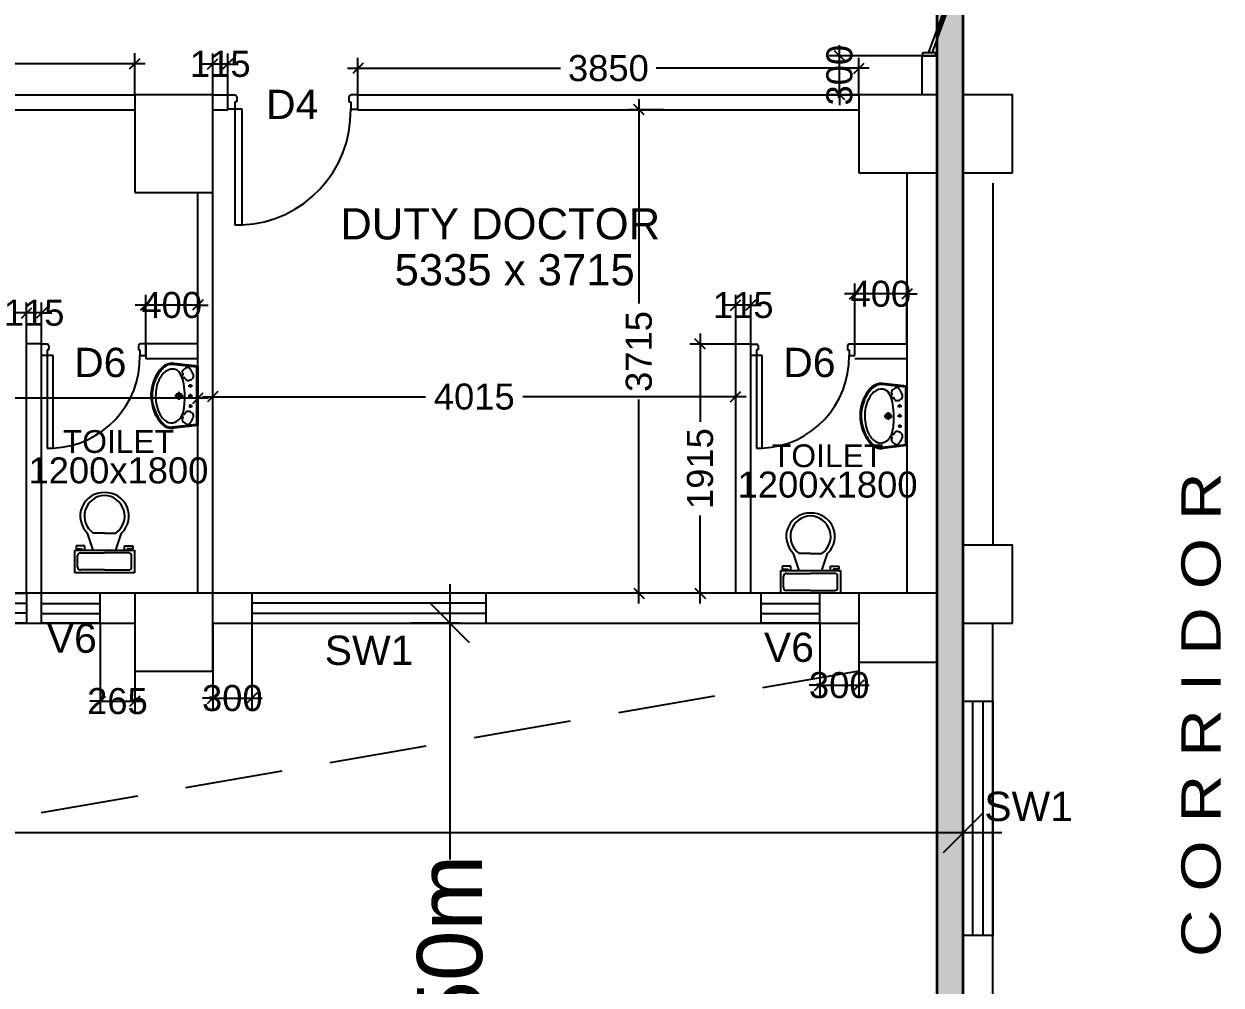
# Model space of a CAD drawing. Extents: x 7620542 to 7843793, y -6476226 to -6093835.
# Drawn here: x 7709334 to 7718533, y -6354321 to -6346936 of the extents above; entities that cross this region are included whole.
import ezdxf
from ezdxf.enums import TextEntityAlignment as Align

# ---------------------------------------------------------------- set-up
doc = ezdxf.new("R2010")
doc.units = 0
doc.header["$LTSCALE"] = 600
doc.header["$MEASUREMENT"] = 0
doc.header["$PDMODE"] = 35
doc.linetypes.add('HIDDEN', pattern=[0.375, 0.25, -0.125])
doc.linetypes.add('HIDDEN2', pattern=[0.1875, 0.125, -0.0625])
doc.layers.get('0').update_dxf_attribs({"linetype": 'CONTINUOUS'})
doc.layers.get('Defpoints').update_dxf_attribs({"linetype": 'CONTINUOUS'})
for name, color, linetype in [('DIMEN', 5, 'CONTINUOUS'), ('DOOR', 32, 'CONTINUOUS'), ('Duct', 8, 'CONTINUOUS'), ('Exp.Joint', 104, 'CONTINUOUS'), ('joinery', 7, 'CONTINUOUS'), ('LA-column', 3, 'CONTINUOUS'), ('Room Dim', 1, 'CONTINUOUS'), ('TEXT', 6, 'CONTINUOUS'), ('Toi-Euip', 8, 'CONTINUOUS'), ('toi-fix', 46, 'CONTINUOUS'), ('TXT', 6, 'CONTINUOUS'), ('Walls', 7, 'CONTINUOUS'), ('WIN', 151, 'CONTINUOUS'), ('Working Dim', 5, 'CONTINUOUS')]:
    doc.layers.add(name, color=color, linetype=linetype)
doc.styles.add('ari', font='arial.ttf')
doc.styles.add('ARIAL', font='arial.ttf')
doc.styles.get("Standard").update_dxf_attribs({"font": 'romans.shx'})
doc.dimstyles.new('int. dim', dxfattribs={"dimtxt": 450, "dimasz": 80, "dimexe": 80, "dimexo": 0, "dimgap": 70, "dimtad": 0, "dimdec": 0, "dimzin": 12, "dimdsep": 46, "dimtxsty": 'ari', "dimblk": 'OBLIQUE', "dimcen": 2, "dimdle": 80, "dimclrd": 256, "dimclre": 256, "dimclrt": 6, "dimadec": 0, "dimazin": 0, "dimtfac": 1, "dimtdec": 0, "dimtix": 1, "dimtmove": 2, "dimatfit": 3, "dimfxl": 1, "dimtolj": 1, "dimtzin": 0, "dimlwd": -1, "dimlwe": -1, "dimarcsym": 0})
doc.dimstyles.new('STANDARD$0', dxfattribs={"dimscale": 0, "dimtxt": 150, "dimasz": 125, "dimexe": 0.75, "dimexo": 1, "dimgap": 25, "dimtad": 1, "dimdec": 0, "dimdsep": 46, "dimtxsty": 'Standard', "dimblk1": 'DOT', "dimblk2": 'DOT', "dimsah": 1, "dimcen": 2.5, "dimclrd": 1, "dimclre": 1, "dimclrt": 3, "dimadec": 0, "dimazin": 0, "dimtfac": 1, "dimtdec": 0, "dimtmove": 0, "dimatfit": 3, "dimldrblk": 'DOT', "dimfxl": 1, "dimtolj": 1, "dimtzin": 0, "dimarcsym": 0})

# ---------------------------------------------------------------- blocks, each defined once
blk = doc.blocks.new('Z$W@#5624')
at = {"layer": 'DOOR'}
for p, q in [((19.2, 469.7), (840.4, 768.6)), ((27.7, 446.2), (848.9, 745.1)), ((187.7, 517.8), (680.4, 697.1)), ((676.2, 708.8), (684.7, 685.4)), ((0, 399.5), (0, 499.4)), ((0, 499.4), (25, 499.4)), ((19.2, 469.7), (27.7, 446.2)), ((25, 399.5), (25, 499.4)), ((183.4, 529.5), (192, 506)), ((1797.8, 499.4), (1772.8, 499.4)), ((1772.8, 399.5), (1772.8, 499.4)), ((1797.8, 399.5), (1797.8, 499.4)), ((0, 399.5), (25, 399.5)), ((1770, 452.6), (948.8, 153.7)), ((1778.6, 429.2), (957.4, 130.3)), ((1610.1, 381.1), (1117.3, 201.8)), ((1614.3, 369.4), (1605.8, 392.9)), ((1778.6, 429.2), (1770, 452.6)), ((1797.8, 399.5), (1772.8, 399.5)), ((1113.1, 213.5), (1121.6, 190.1))]:
    blk.add_line(p, q, dxfattribs=at)
at = {"layer": 'DOOR', "color": 145}
for centre, start_param, end_param in [((0, 449.4), 2.617994, 3.665191), ((1797.8, 449.4), -0.523599, 0.523599)]:
    blk.add_ellipse(centre, major_axis=(-898.9, 0), ratio=1, start_param=start_param, end_param=end_param, dxfattribs=at)
blk = doc.blocks.new('1000')
at = {"layer": 'DOOR'}
for p, q in [((0, -100), (0, 0)), ((0, 0), (49.7, 0)), ((49.7, 0), (49.7, -2.2)), ((63.2, -49.5), (49.7, -49.5)), ((49.7, -49.5), (49.7, -100)), ((63.2, -13.5), (61, -13.5)), ((63.2, -13.5), (63.2, -49.5)), ((836.8, -13.5), (836.8, -49.5)), ((836.8, -13.5), (839, -13.5)), ((836.8, -49.5), (850.3, -49.5)), ((850.3, 0), (850.3, -2.2)), ((900, 0), (850.3, 0)), ((850.3, -49.5), (850.3, -100)), ((900, -100), (900, 0)), ((49.7, -100), (0, -100)), ((49.7, -100), (49.7, -900.6)), ((100.2, -100), (49.7, -100)), ((100.2, -900.6), (100.2, -100)), ((850.3, -100), (900, -100)), ((49.7, -900.6), (100.2, -900.6))]:
    blk.add_line(p, q, dxfattribs=at)
for centre, major_axis, start_param, end_param in [((49.7, -13.5), (-7.95, 7.95), 3.926991, 5.497787), ((850.3, -13.5), (7.95, 7.95), 0.785398, 2.356194)]:
    blk.add_ellipse(centre, major_axis=major_axis, ratio=1, start_param=start_param, end_param=end_param, dxfattribs=at)
at = {"layer": 'DOOR', "color": 145}
blk.add_ellipse((64.3, -115.3), major_axis=(-519.7, 589.8), ratio=1, start_param=2.464943, end_param=4.009476, dxfattribs=at)
blk = doc.blocks.new('A$C70ED7303')
at = {"layer": 'toi-fix', "color": 8}
for p, q in [((0, 0), (229, 0)), ((229, 0), (229, -174.4)), ((-229, 0), (0, 0)), ((-229, -174.4), (-229, 0)), ((-207.2, -43.6), (-207.2, -130.8)), ((0, -21.8), (-185.4, -21.8)), ((0, -21.8), (185.4, -21.8)), ((207.2, -43.6), (207.2, -130.8)), ((229, -174.4), (-229, -174.4)), ((-185.4, -152.6), (0, -152.6)), ((-174.4, -185.4), (-174.4, -174.4)), ((-152.6, -174.4), (-152.6, -207.2)), ((-87.2, -174.4), (-130.8, -305.3)), ((185.4, -152.6), (0, -152.6)), ((87.2, -174.4), (130.8, -305.3)), ((152.6, -174.4), (152.6, -207.2)), ((174.4, -185.4), (174.4, -174.4)), ((-218.1, -207.2), (-218.1, -185.4)), ((-218.1, -185.4), (-174.4, -185.4)), ((-152.6, -207.2), (-218.1, -207.2)), ((152.6, -207.2), (218.1, -207.2)), ((218.1, -185.4), (174.4, -185.4)), ((218.1, -207.2), (218.1, -185.4)), ((0, -305.3), (-87.2, -305.3)), ((0, -305.3), (87.2, -305.3))]:
    blk.add_line(p, q, dxfattribs=at)
for centre, major_axis, start_param, end_param in [((-188.1, -40.9), (13.6, -13.6), 2.214297, 4.068888), ((188.1, -40.9), (13.6, -13.6), 0.643501, 2.498091), ((-188.1, -133.6), (-13.6, -13.6), 5.35589, 7.21048), ((188.1, -133.6), (-13.6, -13.6), 0.643501, 2.498091), ((-6.6, -436.2), (-127.6, -127.6), 4.686239, 7.105146), ((4.7, -435.5), (-112.7, -112.7), 4.541602, 7.039318), ((6.6, -436.2), (55.8, -171.6), -0.351019, 2.067888), ((-4.7, -435.5), (-112.7, -112.7), 0.814663, 3.31238)]:
    blk.add_ellipse(centre, major_axis=major_axis, ratio=1, start_param=start_param, end_param=end_param, dxfattribs=at)
blk = doc.blocks.new('A$C1E9F72C1')
at = {"layer": 'Toi-Euip', "color": 8}
for p, q in [((-228.2, 0), (-249, -186.3)), ((-228.2, 0), (228.2, 0)), ((228.2, 0), (249, -186.3)), ((-220.9, -6.6), (-241.8, -193.1)), ((-212.9, -9.7), (208.6, -9.7)), ((-63.8, -54.9), (-90.3, -54.9)), ((-76, -72.5), (-76, -39.7)), ((11.6, -54.9), (-14.9, -54.9)), ((-0.6, -72.5), (-0.6, -39.7)), ((91.5, -54.9), (65.1, -54.9)), ((79.3, -67.3), (79.3, -39.7)), ((220.8, -6.2), (241.8, -193.1)), ((-29.6, -144.6), (31.2, -144.6)), ((0.9, -174.9), (0.9, -113))]:
    blk.add_line(p, q, dxfattribs=at)
for centre, radius in [((-76, -54.9), 6.49), ((-0.6, -54.9), 6.49), ((79.3, -54.9), 6.49), ((0.9, -144.6), 21.7), ((0.9, -144.6), 15.6), ((0.9, -144.6), 11)]:
    blk.add_circle(centre, radius, dxfattribs=at)
for centre, radius, start, end in [((-208.1, 14.7), 24.9, 216.2215, 258.85487), ((207.9, 16.2), 26, 271.42036, 321.25129), ((-196.3, -76.7), 20.9, 116.80905, 207.50919), ((-160.4, -68.2), 57.4, 198.35041, 235.03309), ((-125, -156.3), 127.2, 109.58641, 129.40175), ((-151.5, -66.7), 34.3, 68.64386, 118.08079), ((-167.5, -75.4), 49.6, 12.80704, 54.9415), ((-114.5, -115.3), 27, 106.38602, 151.72849), ((-150, -73.3), 32.2, 330.07912, 16.03456), ((152.1, -73.3), 32.2, 163.96544, 209.92088), ((169.6, -75.4), 49.6, 125.0585, 167.19296), ((116.6, -115.3), 27, 28.27151, 73.61398), ((153.6, -66.7), 34.3, 61.91921, 111.35614), ((127.1, -156.3), 127.2, 50.59825, 70.41359), ((162.5, -68.2), 57.4, 304.96691, 341.64959), ((198.5, -76.7), 20.9, 332.49081, 63.19095), ((-110.1, -193), 95.5, 167.34537, 194.41456), ((-129.4, -204.5), 80.8, 113.61868, 156.30705), ((-181.8, -101.4), 18, 230.4642, 309.53581), ((-164.3, -121.5), 8.67, 53.89261, 133.95969), ((-76.5, -275.6), 168.3, 94.02807, 120.40977), ((-162.9, -122.5), 8.8, 329.67126, 65.48955), ((-131.5, -107.7), 8.62, 142.69611, 276.84736), ((34.9, -905.9), 807.6, 92.47999, 98.77724), ((-3.2, -837.5), 738.4, 84.45177, 89.75687), ((46.1, -400.7), 299, 76.17326, 85.7679), ((102.1, -220), 110.7, 24.97787, 81.97978), ((134.9, -107.4), 7.45, 281.31974, 41.70163), ((164.3, -121.7), 7.8, 112.06932, 194.84772), ((166.5, -121.5), 8.67, 46.04031, 126.10739), ((183.9, -101.4), 18, 230.46419, 309.5358), ((136.7, -201.5), 71.5, 327.59194, 23.22206), ((-165.7, -196.5), 84, 173.00409, 196.76082), ((-141.4, -199.1), 106.9, 191.44792, 227.66), ((-163.3, -200.1), 78.8, 174.85979, 213.20886), ((-120.4, -183.5), 124.2, 208.78543, 238.15851), ((-82.7, -174.7), 127.1, 199.30539, 242.2025), ((11.5, -60.2), 296.4, 278.97703, 313.61545), ((18.1, -68), 277.7, 292.33265, 313.78267), ((77.5, -165.5), 140.9, 291.68677, 328.13967), ((146.7, -197.7), 95.2, 311.91048, 2.7762), ((149.6, -199.6), 100.3, 311.38312, 7.60576), ((-15.6, -66.9), 289.4, 226.88006, 256.31993), ((-54.2, -135.8), 202, 229.31459, 253.01061), ((-13.2, -73.3), 249.6, 238.9436, 269.48126), ((0.4, -45.6), 305.3, 248.15029, 293.80492), ((-3.9, -83.4), 276.6, 253.14844, 282.86095), ((4.7, -23.5), 300.1, 266.15461, 294.58929)]:
    blk.add_arc(centre, radius, start, end, dxfattribs=at)
blk = doc.blocks.new('_Oblique')
at = {"color": 0, "linetype": 'ByBlock', "lineweight": -2}
blk.add_line((-0.5, -0.5), (0.5, 0.5), dxfattribs=at)
blk = doc.blocks.new('*D485')
at = {"layer": 'Defpoints', "color": 0, "transparency": 16777216}
for p in [(7714247.8, -6347595.4, 0.6), (7714059.8, -6351310.3), (7714247.8, -6351310.3, 7)]:
    blk.add_point(p, dxfattribs=at)
at = {"layer": 'Working Dim', "transparency": 16777216}
for p, q in [((7714059.8, -6347515.4), (7714059.8, -6349083.6)), ((7714247.8, -6347595.4), (7713979.8, -6347595.4)), ((7714059.8, -6351390.3), (7714059.8, -6349822.2)), ((7714247.8, -6351310.3), (7713979.8, -6351310.3))]:
    blk.add_line(p, q, dxfattribs=at)
at = {"layer": 'Working Dim', "transparency": 16777216, "xscale": 80, "yscale": 80, "zscale": 80}
for p, rotation in [((7714059.8, -6347595.4), 90), ((7714059.8, -6351310.3), 270)]:
    blk.add_blockref('_Oblique', p, dxfattribs=dict(at, rotation=rotation))
at = {"layer": 'Working Dim', "color": 6, "transparency": 16777216, "insert": (7714059.8, -6349452.9), "char_height": 200, "attachment_point": 5, "rotation": 90, "style": 'ari'}
blk.add_mtext('\\A1;3715', dxfattribs=at)
blk = doc.blocks.new('*D420')
at = {"layer": 'Defpoints', "color": 0, "transparency": 16777216}
for p in [(7705956.1, -6347241.9), (7705956.1, -6347480.4, 1), (7710186.1, -6347480.4, 1)]:
    blk.add_point(p, dxfattribs=at)
at = {"layer": 'Working Dim', "transparency": 16777216}
for p, q in [((7705956.1, -6347480.4), (7705956.1, -6347161.9)), ((7710186.1, -6347480.4), (7710186.1, -6347161.9)), ((7705876.1, -6347241.9), (7707698.8, -6347241.9)), ((7710266.1, -6347241.9), (7708443.4, -6347241.9))]:
    blk.add_line(p, q, dxfattribs=at)
at = {"layer": 'Working Dim', "transparency": 16777216, "xscale": 80, "yscale": 80, "zscale": 80, "rotation": 180}
blk.add_blockref('_Oblique', (7705956.1, -6347241.9), dxfattribs=at)
at = {"layer": 'Working Dim', "transparency": 16777216, "xscale": 80, "yscale": 80, "zscale": 80}
blk.add_blockref('_Oblique', (7710186.1, -6347241.9), dxfattribs=at)
at = {"layer": 'Working Dim', "color": 6, "transparency": 16777216, "insert": (7708071.1, -6347241.9), "char_height": 200, "attachment_point": 5, "style": 'ari'}
blk.add_mtext('\\A1;4230', dxfattribs=at)
blk = doc.blocks.new('*D421')
at = {"layer": 'Defpoints', "color": 0, "transparency": 16777216}
for p in [(7715750.1, -6347277), (7711900.1, -6347480.4, 0.2), (7715750.1, -6347480.4, 0.9)]:
    blk.add_point(p, dxfattribs=at)
at = {"layer": 'Working Dim', "transparency": 16777216}
for p, q in [((7711900.1, -6347480.4), (7711900.1, -6347197)), ((7715750.1, -6347480.4), (7715750.1, -6347197)), ((7711820.1, -6347277), (7713456.8, -6347277)), ((7715830.1, -6347277), (7714193.3, -6347277))]:
    blk.add_line(p, q, dxfattribs=at)
at = {"layer": 'Working Dim', "transparency": 16777216, "xscale": 80, "yscale": 80, "zscale": 80, "rotation": 180}
blk.add_blockref('_Oblique', (7711900.1, -6347277), dxfattribs=at)
at = {"layer": 'Working Dim', "transparency": 16777216, "xscale": 80, "yscale": 80, "zscale": 80}
blk.add_blockref('_Oblique', (7715750.1, -6347277), dxfattribs=at)
at = {"layer": 'Working Dim', "color": 6, "transparency": 16777216, "insert": (7713825.1, -6347277), "char_height": 200, "attachment_point": 5, "style": 'ari'}
blk.add_mtext('\\A1;3850', dxfattribs=at)
blk = doc.blocks.new('*D423')
at = {"layer": 'Defpoints', "color": 0, "transparency": 16777216}
for p in [(7710785.1, -6347244.4), (7710785.1, -6347480.4, 0.2), (7710900.1, -6347480.4, 0.2)]:
    blk.add_point(p, dxfattribs=at)
at = {"layer": 'Working Dim', "transparency": 16777216}
for p, q in [((7710785.1, -6347480.4), (7710785.1, -6347164.4)), ((7710900.1, -6347480.4), (7710900.1, -6347164.4)), ((7710785.1, -6347244.4), (7710705.1, -6347244.4)), ((7710900.1, -6347244.4), (7710785.1, -6347244.4)), ((7710900.1, -6347244.4), (7710980.1, -6347244.4))]:
    blk.add_line(p, q, dxfattribs=at)
at = {"layer": 'Working Dim', "transparency": 16777216, "xscale": 80, "yscale": 80, "zscale": 80}
blk.add_blockref('_Oblique', (7710785.1, -6347244.4), dxfattribs=at)
at = {"layer": 'Working Dim', "transparency": 16777216, "xscale": 80, "yscale": 80, "zscale": 80, "rotation": 180}
blk.add_blockref('_Oblique', (7710900.1, -6347244.4), dxfattribs=at)
at = {"layer": 'Working Dim', "color": 6, "transparency": 16777216, "insert": (7710842.6, -6347244.4), "char_height": 200, "attachment_point": 5, "style": 'ari'}
blk.add_mtext('\\A1;115', dxfattribs=at)
blk = doc.blocks.new('*D424')
at = {"layer": 'Defpoints', "color": 0, "transparency": 16777216}
for p in [(7710671.1, -6349811.8), (7704691.1, -6350148, 0.2), (7710671.1, -6350148, 10.5)]:
    blk.add_point(p, dxfattribs=at)
at = {"layer": 'Working Dim', "transparency": 16777216}
for p, q in [((7704611.1, -6349811.8), (7707312.8, -6349811.8)), ((7704691.1, -6350148), (7704691.1, -6349731.8)), ((7710751.1, -6349811.8), (7708049.3, -6349811.8)), ((7710671.1, -6350148), (7710671.1, -6349731.8))]:
    blk.add_line(p, q, dxfattribs=at)
at = {"layer": 'Working Dim', "transparency": 16777216, "xscale": 80, "yscale": 80, "zscale": 80, "rotation": 180}
blk.add_blockref('_Oblique', (7704691.1, -6349811.8), dxfattribs=at)
at = {"layer": 'Working Dim', "transparency": 16777216, "xscale": 80, "yscale": 80, "zscale": 80}
blk.add_blockref('_Oblique', (7710671.1, -6349811.8), dxfattribs=at)
at = {"layer": 'Working Dim', "color": 6, "transparency": 16777216, "insert": (7707681.1, -6349811.8), "char_height": 200, "attachment_point": 5, "style": 'ari'}
blk.add_mtext('\\A1;5980', dxfattribs=at)
blk = doc.blocks.new('*D426')
at = {"layer": 'Defpoints', "color": 0, "transparency": 16777216}
for p in [(7714803.5, -6349800.3), (7710785.1, -6350060.3, 10.5), (7714803.5, -6350029.3, 5.1)]:
    blk.add_point(p, dxfattribs=at)
at = {"layer": 'Working Dim', "transparency": 16777216}
for p, q in [((7710785.1, -6350060.3), (7710785.1, -6349720.3)), ((7714803.5, -6350029.3), (7714803.5, -6349720.3)), ((7710705.1, -6349800.3), (7712420.9, -6349800.3)), ((7714883.5, -6349800.3), (7713167.7, -6349800.3))]:
    blk.add_line(p, q, dxfattribs=at)
at = {"layer": 'Working Dim', "transparency": 16777216, "xscale": 80, "yscale": 80, "zscale": 80, "rotation": 180}
blk.add_blockref('_Oblique', (7710785.1, -6349800.3), dxfattribs=at)
at = {"layer": 'Working Dim', "transparency": 16777216, "xscale": 80, "yscale": 80, "zscale": 80}
blk.add_blockref('_Oblique', (7714803.5, -6349800.3), dxfattribs=at)
at = {"layer": 'Working Dim', "color": 6, "transparency": 16777216, "insert": (7712794.3, -6349800.3), "char_height": 200, "attachment_point": 5, "style": 'ari'}
blk.add_mtext('\\A1;4015', dxfattribs=at)
blk = doc.blocks.new('*D829')
at = {"layer": 'Defpoints', "color": 0, "transparency": 16777216}
for p in [(7686289.1, -6352150.1, 11182), (7716549.1, -6352162.4, 5), (7716549.1, -6353152.3)]:
    blk.add_point(p, dxfattribs=at)
at = {"layer": 'DIMEN', "color": 8, "transparency": 16777216}
for p, q in [((7686289.1, -6352150.1), (7686289.1, -6353452.3)), ((7716549.1, -6352162.4), (7716549.1, -6353452.3)), ((7685989.1, -6353152.3), (7700290.4, -6353152.3)), ((7716849.1, -6353152.3), (7702547.8, -6353152.3))]:
    blk.add_line(p, q, dxfattribs=at)
at = {"layer": 'DIMEN', "color": 8, "transparency": 16777216, "xscale": 300, "yscale": 300, "zscale": 300, "rotation": 180}
blk.add_blockref('_Oblique', (7686289.1, -6353152.3), dxfattribs=at)
at = {"layer": 'DIMEN', "color": 8, "transparency": 16777216, "xscale": 300, "yscale": 300, "zscale": 300}
blk.add_blockref('_Oblique', (7716549.1, -6353152.3), dxfattribs=at)
at = {"layer": 'DIMEN', "color": 7, "transparency": 16777216, "insert": (7701419.1, -6353152.3), "char_height": 500, "attachment_point": 5, "style": 'ari'}
blk.add_mtext('\\A1;30.26m', dxfattribs=at)
blk = doc.blocks.new('*D847')
at = {"layer": 'Defpoints', "color": 0, "transparency": 16777216}
for p in [(7712607.9, -6351540.4), (7712678.9, -6351540.4, -2.1), (7712678.8, -6357039.9, -6.5)]:
    blk.add_point(p, dxfattribs=at)
at = {"layer": 'DIMEN', "color": 8, "transparency": 16777216}
for p, q in [((7712607.9, -6351240.4), (7712607.9, -6353355.5)), ((7712678.9, -6351540.4), (7712307.9, -6351540.4)), ((7712607.9, -6357339.9), (7712607.9, -6355224.8)), ((7712678.8, -6357039.9), (7712307.9, -6357039.9))]:
    blk.add_line(p, q, dxfattribs=at)
at = {"layer": 'DIMEN', "color": 8, "transparency": 16777216, "xscale": 300, "yscale": 300, "zscale": 300}
for p, rotation in [((7712607.9, -6351540.4), 90), ((7712607.9, -6357039.9), 270)]:
    blk.add_blockref('_Oblique', p, dxfattribs=dict(at, rotation=rotation))
at = {"layer": 'DIMEN', "color": 7, "transparency": 16777216, "insert": (7712607.9, -6354290.1), "char_height": 500, "attachment_point": 5, "rotation": 90, "style": 'ari'}
blk.add_mtext('\\A1;5.50m', dxfattribs=at)
blk = doc.blocks.new('*D1687')
at = {"layer": 'Defpoints', "color": 0, "transparency": 16777216}
for p in [(7709919.6, -6351540.4, 5.1), (7710185.1, -6351540.4), (7710185.1, -6352140.2)]:
    blk.add_point(p, dxfattribs=at)
at = {"layer": 'Working Dim', "transparency": 16777216}
for p, q in [((7709919.6, -6351540.4), (7709919.6, -6352220.2)), ((7710185.1, -6351540.4), (7710185.1, -6352220.2)), ((7709919.6, -6352140.2), (7709839.6, -6352140.2)), ((7709919.6, -6352140.2), (7710185.1, -6352140.2)), ((7710185.1, -6352140.2), (7710265.1, -6352140.2))]:
    blk.add_line(p, q, dxfattribs=at)
at = {"layer": 'Working Dim', "transparency": 16777216, "xscale": 80, "yscale": 80, "zscale": 80}
blk.add_blockref('_Oblique', (7709919.6, -6352140.2), dxfattribs=at)
at = {"layer": 'Working Dim', "transparency": 16777216, "xscale": 80, "yscale": 80, "zscale": 80, "rotation": 180}
blk.add_blockref('_Oblique', (7710185.1, -6352140.2), dxfattribs=at)
at = {"layer": 'Working Dim', "color": 6, "transparency": 16777216, "insert": (7710052.4, -6352140.2), "char_height": 200, "attachment_point": 5, "style": 'ari'}
blk.add_mtext('\\A1;265', dxfattribs=at)
blk = doc.blocks.new('*D1688')
at = {"layer": 'Defpoints', "color": 0, "transparency": 16777216}
for p in [(7710785.1, -6351540.3, 0.2), (7711085.1, -6351540.3), (7711085.1, -6352116.6)]:
    blk.add_point(p, dxfattribs=at)
at = {"layer": 'Working Dim', "transparency": 16777216}
for p, q in [((7710785.1, -6351540.3), (7710785.1, -6352196.6)), ((7711085.1, -6351540.3), (7711085.1, -6352196.6)), ((7710785.1, -6352116.6), (7710705.1, -6352116.6)), ((7710785.1, -6352116.6), (7711085.1, -6352116.6)), ((7711085.1, -6352116.6), (7711165.1, -6352116.6))]:
    blk.add_line(p, q, dxfattribs=at)
at = {"layer": 'Working Dim', "transparency": 16777216, "xscale": 80, "yscale": 80, "zscale": 80}
blk.add_blockref('_Oblique', (7710785.1, -6352116.6), dxfattribs=at)
at = {"layer": 'Working Dim', "transparency": 16777216, "xscale": 80, "yscale": 80, "zscale": 80, "rotation": 180}
blk.add_blockref('_Oblique', (7711085.1, -6352116.6), dxfattribs=at)
at = {"layer": 'Working Dim', "color": 6, "transparency": 16777216, "insert": (7710935.1, -6352116.6), "char_height": 200, "attachment_point": 5, "style": 'ari'}
blk.add_mtext('\\A1;300', dxfattribs=at)
blk = doc.blocks.new('*D1689')
at = {"layer": 'Defpoints', "color": 0, "transparency": 16777216}
for p in [(7715449.1, -6351540.3), (7715749.1, -6351540.4), (7715749.1, -6352017.5)]:
    blk.add_point(p, dxfattribs=at)
at = {"layer": 'Working Dim', "transparency": 16777216}
for p, q in [((7715449.1, -6351540.3), (7715449.1, -6352097.5)), ((7715749.1, -6351540.4), (7715749.1, -6352097.5)), ((7715449.1, -6352017.5), (7715369.1, -6352017.5)), ((7715449.1, -6352017.5), (7715749.1, -6352017.5)), ((7715749.1, -6352017.5), (7715829.1, -6352017.5))]:
    blk.add_line(p, q, dxfattribs=at)
at = {"layer": 'Working Dim', "transparency": 16777216, "xscale": 80, "yscale": 80, "zscale": 80}
blk.add_blockref('_Oblique', (7715449.1, -6352017.5), dxfattribs=at)
at = {"layer": 'Working Dim', "transparency": 16777216, "xscale": 80, "yscale": 80, "zscale": 80, "rotation": 180}
blk.add_blockref('_Oblique', (7715749.1, -6352017.5), dxfattribs=at)
at = {"layer": 'Working Dim', "color": 6, "transparency": 16777216, "insert": (7715599.1, -6352017.5), "char_height": 200, "attachment_point": 5, "style": 'ari'}
blk.add_mtext('\\A1;300', dxfattribs=at)
blk = doc.blocks.new('*D1692')
at = {"layer": 'Defpoints', "color": 0, "transparency": 16777216}
for p in [(7710269.6, -6349096.7), (7710269.6, -6349395.3), (7710670.1, -6349395.3)]:
    blk.add_point(p, dxfattribs=at)
at = {"layer": 'Working Dim', "transparency": 16777216}
for p, q in [((7710269.6, -6349395.3), (7710269.6, -6349016.7)), ((7710670.1, -6349395.3), (7710670.1, -6349016.7)), ((7710269.6, -6349096.7), (7710189.6, -6349096.7)), ((7710670.1, -6349096.7), (7710269.6, -6349096.7)), ((7710670.1, -6349096.7), (7710750.1, -6349096.7))]:
    blk.add_line(p, q, dxfattribs=at)
at = {"layer": 'Working Dim', "transparency": 16777216, "xscale": 80, "yscale": 80, "zscale": 80}
blk.add_blockref('_Oblique', (7710269.6, -6349096.7), dxfattribs=at)
at = {"layer": 'Working Dim', "transparency": 16777216, "xscale": 80, "yscale": 80, "zscale": 80, "rotation": 180}
blk.add_blockref('_Oblique', (7710670.1, -6349096.7), dxfattribs=at)
at = {"layer": 'Working Dim', "color": 6, "transparency": 16777216, "insert": (7710469.8, -6349096.7), "char_height": 200, "attachment_point": 5, "style": 'ari'}
blk.add_mtext('\\A1;400', dxfattribs=at)
blk = doc.blocks.new('*D1693')
at = {"layer": 'Defpoints', "color": 0, "transparency": 16777216}
for p in [(7709354.6, -6349156.3), (7709354.6, -6349395.3), (7709469.6, -6349395.3)]:
    blk.add_point(p, dxfattribs=at)
at = {"layer": 'Working Dim', "transparency": 16777216}
for p, q in [((7709354.6, -6349395.3), (7709354.6, -6349076.3)), ((7709469.6, -6349395.3), (7709469.6, -6349076.3)), ((7709354.6, -6349156.3), (7709274.6, -6349156.3)), ((7709469.6, -6349156.3), (7709354.6, -6349156.3)), ((7709469.6, -6349156.3), (7709549.6, -6349156.3))]:
    blk.add_line(p, q, dxfattribs=at)
at = {"layer": 'Working Dim', "transparency": 16777216, "xscale": 80, "yscale": 80, "zscale": 80}
blk.add_blockref('_Oblique', (7709354.6, -6349156.3), dxfattribs=at)
at = {"layer": 'Working Dim', "transparency": 16777216, "xscale": 80, "yscale": 80, "zscale": 80, "rotation": 180}
blk.add_blockref('_Oblique', (7709469.6, -6349156.3), dxfattribs=at)
at = {"layer": 'Working Dim', "color": 6, "transparency": 16777216, "insert": (7709412.1, -6349156.3), "char_height": 200, "attachment_point": 5, "style": 'ari'}
blk.add_mtext('\\A1;115', dxfattribs=at)
blk = doc.blocks.new('*D1694')
at = {"layer": 'Defpoints', "color": 0, "transparency": 16777216}
for p in [(7715718.5, -6349010.8), (7715718.5, -6349395.4), (7716119, -6349395.4)]:
    blk.add_point(p, dxfattribs=at)
at = {"layer": 'Working Dim', "transparency": 16777216}
for p, q in [((7715718.5, -6349395.4), (7715718.5, -6348930.8)), ((7716119, -6349395.4), (7716119, -6348930.8)), ((7715718.5, -6349010.8), (7715638.5, -6349010.8)), ((7716119, -6349010.8), (7715718.5, -6349010.8)), ((7716119, -6349010.8), (7716199, -6349010.8))]:
    blk.add_line(p, q, dxfattribs=at)
at = {"layer": 'Working Dim', "transparency": 16777216, "xscale": 80, "yscale": 80, "zscale": 80}
blk.add_blockref('_Oblique', (7715718.5, -6349010.8), dxfattribs=at)
at = {"layer": 'Working Dim', "transparency": 16777216, "xscale": 80, "yscale": 80, "zscale": 80, "rotation": 180}
blk.add_blockref('_Oblique', (7716119, -6349010.8), dxfattribs=at)
at = {"layer": 'Working Dim', "color": 6, "transparency": 16777216, "insert": (7715918.7, -6349010.8), "char_height": 200, "attachment_point": 5, "style": 'ari'}
blk.add_mtext('\\A1;400', dxfattribs=at)
blk = doc.blocks.new('*D1695')
at = {"layer": 'Defpoints', "color": 0, "transparency": 16777216}
for p in [(7714803.5, -6349097.1), (7714803.5, -6349395.4), (7714918.5, -6349395.4)]:
    blk.add_point(p, dxfattribs=at)
at = {"layer": 'Working Dim', "transparency": 16777216}
for p, q in [((7714803.5, -6349395.4), (7714803.5, -6349017.1)), ((7714918.5, -6349395.4), (7714918.5, -6349017.1)), ((7714803.5, -6349097.1), (7714723.5, -6349097.1)), ((7714918.5, -6349097.1), (7714803.5, -6349097.1)), ((7714918.5, -6349097.1), (7714998.5, -6349097.1))]:
    blk.add_line(p, q, dxfattribs=at)
at = {"layer": 'Working Dim', "transparency": 16777216, "xscale": 80, "yscale": 80, "zscale": 80}
blk.add_blockref('_Oblique', (7714803.5, -6349097.1), dxfattribs=at)
at = {"layer": 'Working Dim', "transparency": 16777216, "xscale": 80, "yscale": 80, "zscale": 80, "rotation": 180}
blk.add_blockref('_Oblique', (7714918.5, -6349097.1), dxfattribs=at)
at = {"layer": 'Working Dim', "color": 6, "transparency": 16777216, "insert": (7714861, -6349097.1), "char_height": 200, "attachment_point": 5, "style": 'ari'}
blk.add_mtext('\\A1;115', dxfattribs=at)
blk = doc.blocks.new('*D1697')
at = {"layer": 'Defpoints', "color": 0, "transparency": 16777216}
for p in [(7714803.5, -6349395.4), (7714530.2, -6351310.3), (7714803.5, -6351310.3)]:
    blk.add_point(p, dxfattribs=at)
at = {"layer": 'Working Dim', "transparency": 16777216}
for p, q in [((7714530.2, -6349315.4), (7714530.2, -6349992.9)), ((7714803.5, -6349395.4), (7714450.2, -6349395.4)), ((7714530.2, -6351390.3), (7714530.2, -6350712.8)), ((7714803.5, -6351310.3), (7714450.2, -6351310.3))]:
    blk.add_line(p, q, dxfattribs=at)
at = {"layer": 'Working Dim', "transparency": 16777216, "xscale": 80, "yscale": 80, "zscale": 80}
for p, rotation in [((7714530.2, -6349395.4), 90), ((7714530.2, -6351310.3), 270)]:
    blk.add_blockref('_Oblique', p, dxfattribs=dict(at, rotation=rotation))
at = {"layer": 'Working Dim', "color": 6, "transparency": 16777216, "insert": (7714530.2, -6350352.9), "char_height": 200, "attachment_point": 5, "rotation": 90, "style": 'ari'}
blk.add_mtext('\\A1;1915', dxfattribs=at)
blk = doc.blocks.new('*D1738')
at = {"layer": 'Defpoints', "color": 0, "transparency": 16777216}
for p in [(7715601.2, -6347180.3), (7716241.6, -6347180.3), (7716234.1, -6347480.3)]:
    blk.add_point(p, dxfattribs=at)
at = {"layer": 'Working Dim', "transparency": 16777216}
for p, q in [((7715601.2, -6347180.3), (7715601.2, -6347100.3)), ((7716241.6, -6347180.3), (7715521.2, -6347180.3)), ((7715601.2, -6347480.3), (7715601.2, -6347180.3)), ((7716234.1, -6347480.3), (7715521.2, -6347480.3)), ((7715601.2, -6347480.3), (7715601.2, -6347560.3))]:
    blk.add_line(p, q, dxfattribs=at)
at = {"layer": 'Working Dim', "transparency": 16777216, "xscale": 80, "yscale": 80, "zscale": 80}
for p, rotation in [((7715601.2, -6347180.3), 270), ((7715601.2, -6347480.3), 90)]:
    blk.add_blockref('_Oblique', p, dxfattribs=dict(at, rotation=rotation))
at = {"layer": 'Working Dim', "color": 6, "transparency": 16777216, "insert": (7715601.2, -6347330.3), "char_height": 200, "attachment_point": 5, "rotation": 90, "style": 'ari'}
blk.add_mtext('\\A1;300', dxfattribs=at)

msp = doc.modelspace()

# ---------------------------------------------------------------- hatches: boundary and pattern name
at = {"layer": 'Exp.Joint', "linetype": 'HIDDEN'}
msp.add_hatch(color=256, dxfattribs=at).paths.add_polyline_path([(7716549.14, -6334493.662), (7716349.14, -6334493.662), (7716349.14, -6455862.509), (7716549.14, -6455862.509)])

# ---------------------------------------------------------------- linework, layer by layer
at = {"layer": 'Duct', "color": 8, "linetype": 'HIDDEN2', "ltscale": 10}
msp.add_line((7715749.144, -6351910.251, -14.83), (7686489.054, -6356970.917, -14.83), dxfattribs=at)
at = {"layer": 'Exp.Joint', "linetype": 'HIDDEN', "const_width": 20, "elevation": -11195.81}
msp.add_lwpolyline([(7716549.14, -6334493.662), (7716349.14, -6334493.662), (7716349.14, -6455862.509), (7716549.14, -6455862.509)], close=True, dxfattribs=at)
at = {"layer": 'LA-column', "color": 2}
for points, elevation in [([(7710185.144, -6348230.251), (7710785.144, -6348230.251), (7710785.144, -6347480.251), (7710185.144, -6347480.251)], -9.508), ([(7715749.144, -6348080.251), (7716349.144, -6348080.251), (7716349.144, -6347480.251), (7715749.144, -6347480.251)], -14.83), ([(7716929.144, -6348080.435), (7716929.144, -6347480.435), (7716549.144, -6347480.435), (7716549.144, -6348080.435)], -14.83), ([(7716929.144, -6351540.425), (7716929.144, -6350940.425), (7716549.144, -6350940.425), (7716549.144, -6351540.425)], -9.699), ([(7710185.144, -6351910.251), (7710785.144, -6351910.251), (7710785.144, -6351310.251), (7710185.144, -6351310.251)], -14.639), ([(7715749.144, -6351840.251), (7716349.144, -6351840.251), (7716349.144, -6351310.251), (7715749.144, -6351310.251)], -14.639)]:
    msp.add_lwpolyline(points, close=True, dxfattribs=dict(at, elevation=elevation))
at = {"layer": 'Walls', "linetype": 'Continuous'}
for p, q in [((7716349.055, -6347180.318, -14.83), (7716234.055, -6347180.318, -14.83)), ((7716234.055, -6347180.318, -14.83), (7716234.055, -6347480.318, -14.83)), ((7716349.055, -6347180.318, -14.83), (7716349.055, -6347480.318, -14.83)), ((7705956.144, -6347480.407, -14.83), (7710185.054, -6347480.408, -14.83)), ((7710785.054, -6347480.429, -14.83), (7710900.054, -6347480.429, -14.83)), ((7710900.054, -6347595.429, -14.83), (7710900.054, -6347480.429, -14.83)), ((7711900.054, -6347480.429, -14.83), (7715749.054, -6347480.413, -14.83)), ((7711900.054, -6347595.429, -14.83), (7711900.054, -6347480.429, -14.83)), ((7705956.144, -6347595.407, -14.83), (7710185.054, -6347595.409, -14.83)), ((7710785.054, -6347595.429, -14.83), (7710900.054, -6347595.429, -14.83)), ((7711900.054, -6347595.429, -14.83), (7715749.054, -6347595.413, -14.83)), ((7716118.969, -6348080.439, -14.83), (7716118.969, -6351310.251, -14.83)), ((7716349.055, -6348080.439, -14.83), (7716349.055, -6351310.251, -14.83)), ((7716549.144, -6348160.435, -14.83), (7716549.144, -6350940.425, -14.83)), ((7716779.23, -6348160.435, -14.83), (7716779.23, -6350940.425, -14.83)), ((7709354.607, -6351310.273, -14.83), (7709354.607, -6349395.273, -14.83)), ((7709469.607, -6349395.273, -14.83), (7709354.607, -6349395.273, -14.83)), ((7709469.607, -6351310.273, -14.83), (7709469.607, -6349395.273, -14.83)), ((7710269.607, -6349395.273, -14.83), (7710269.607, -6349510.273, -14.83)), ((7710670.053, -6349395.273, -14.83), (7710269.608, -6349395.273, -14.83)), ((7714803.522, -6351310.407, -14.83), (7714803.522, -6349395.407, -14.83)), ((7714918.522, -6349395.407, -14.83), (7714803.522, -6349395.407, -14.83)), ((7714918.522, -6351310.407, -14.83), (7714918.522, -6349395.407, -14.83)), ((7716118.969, -6349395.407, -14.83), (7715718.524, -6349395.407, -14.83)), ((7710670.053, -6349510.273, -14.83), (7710269.607, -6349510.273, -14.83)), ((7716118.969, -6349510.407, -14.83), (7715718.522, -6349510.407, -14.83)), ((7710185.144, -6351310.318, -14.83), (7704691.144, -6351310.36, -14.83)), ((7715749.144, -6351310.318, -14.83), (7710785.054, -6351310.318, -14.83)), ((7704691.144, -6351540.36, -14.83), (7710185.144, -6351540.368, -14.83)), ((7710785.054, -6351540.318, -14.83), (7715749.144, -6351540.425, -14.83)), ((7716549.144, -6358470.458, -14.83), (7716549.144, -6351540.429, -14.83)), ((7716779.144, -6358470.458, -14.83), (7716779.144, -6351540.429, -14.83))]:
    msp.add_line(p, q, dxfattribs=at)
at = {"layer": 'Walls', "elevation": -14.83, "flags": 128}
for points in [[(7710670.054, -6351310.318), (7710670.053, -6348230.268)], [(7710785.054, -6351310.318), (7710785.054, -6348230.268)]]:
    msp.add_lwpolyline(points, dxfattribs=at)
at = {"layer": 'WIN', "linetype": 'Continuous'}
for p, q in [((7709919.607, -6351310.355, -14.83), (7709469.607, -6351310.355, -14.83)), ((7709469.607, -6351540.355, -14.83), (7709469.607, -6351310.355, -14.83)), ((7709919.607, -6351540.355, -14.83), (7709919.607, -6351310.355, -14.83)), ((7715449.144, -6351310.419, -19.962), (7714999.144, -6351310.419, -19.962)), ((7714999.144, -6351540.419, -19.962), (7714999.144, -6351310.419, -19.962)), ((7715449.144, -6351540.419, -19.962), (7715449.144, -6351310.419, -19.962)), ((7709919.607, -6351391.661, -14.83), (7709469.607, -6351391.661, -14.83)), ((7709919.607, -6351468.327, -14.83), (7709469.607, -6351468.327, -14.83)), ((7715449.144, -6351391.724, -19.962), (7714999.144, -6351391.724, -19.962)), ((7715449.144, -6351468.391, -19.962), (7714999.144, -6351468.391, -19.962)), ((7709919.607, -6351540.355, -14.83), (7709469.607, -6351540.355, -14.83)), ((7715449.144, -6351540.419, -19.962), (7714999.144, -6351540.419, -19.962))]:
    msp.add_line(p, q, dxfattribs=at)
for points, elevation in [([(7707554.607, -6351540.368), (7707554.607, -6351310.368), (7709354.607, -6351310.368), (7709354.607, -6351540.368)], -14.83), ([(7712885.139, -6351540.299), (7712885.139, -6351310.299), (7711085.139, -6351310.299), (7711085.139, -6351540.299)], -19.962), ([(7707554.607, -6351463.368), (7707554.607, -6351387.368), (7709354.607, -6351387.368), (7709354.607, -6351463.368)], -14.83), ([(7712885.139, -6351463.299), (7712885.139, -6351387.299), (7711085.139, -6351387.299), (7711085.139, -6351463.299)], -19.962), ([(7716549.144, -6352140.251), (7716779.144, -6352140.251), (7716779.144, -6353940.251), (7716549.144, -6353940.251)], -14.83), ([(7716626.144, -6352140.251), (7716702.144, -6352140.251), (7716702.144, -6353940.251), (7716626.144, -6353940.251)], -14.83)]:
    msp.add_lwpolyline(points, close=True, dxfattribs=dict(at, elevation=elevation))

# ---------------------------------------------------------------- block references
at = {"layer": 'DOOR', "linetype": 'Continuous'}
for name, p, xscale, yscale, zscale, rotation in [('Z$W@#5624', (7715841.555, -6347180.318, -14.83), -1.001247152686119, 1.001247152686119, 1.001247151760859, 270), ('1000', (7710900.054, -6347480.429, -14.83), 1.111111128702789, 1.111111128702789, 1.111111128702789, 1.325483564819879e-05), ('1000', (7709469.607, -6349395.273, -14.83), 0.8888888861984247, 0.8888888861984247, 0.8888888861984247, 1.308674921106094e-05), ('1000', (7714918.522, -6349395.408, -14.83), 0.8888888861984247, 0.8888888861984247, 0.8888888861984247, 1.308674921106094e-05)]:
    msp.add_blockref(name, p, dxfattribs=dict(at, xscale=xscale, yscale=yscale, zscale=zscale, rotation=rotation))
at = {"layer": 'Toi-Euip', "rotation": 270}
for p in [(7710669.524, -6349793.532, -14.83), (7716118.44, -6349948.066, -14.83)]:
    msp.add_blockref('A$C1E9F72C1', p, dxfattribs=at)
at = {"layer": 'toi-fix', "linetype": 'Continuous', "rotation": 179.999986926591}
for p in [(7709953.63, -6351153.526, -14.834), (7715378.602, -6351310.407, -14.834)]:
    msp.add_blockref('A$C70ED7303', p, dxfattribs=at)

# ---------------------------------------------------------------- texts
at = {"layer": 'joinery', "style": 'ari'}
for s, p in [('D4', (7711395.276, -6347666.973, -14.83)), ('D6', (7709920.843, -6349649.358, -14.83)), ('D6', (7715369.758, -6349649.493, -14.83)), ('V6', (7709701.746, -6351767.773, -14.83)), ('SW1', (7711986.201, -6351860.904, -19.962)), ('V6', (7715212.563, -6351837.61, -19.962)), ('SW1', (7717053.99, -6353060.514, -14.83))]:
    msp.add_text(s, height=225, dxfattribs=at).set_placement(p, align=Align.CENTER)
at = {"layer": 'Room Dim', "style": 'ARIAL'}
for s, height, p in [('5335 x 3715', 240, (7713104.807, -6348945.197, -14.83)), ('1200x1800', 200, (7710060.376, -6350466.092, -14.83)), ('1200x1800', 200, (7715509.292, -6350575.471, -14.83))]:
    msp.add_text(s, height=height, dxfattribs=at).set_placement(p, align=Align.CENTER)
at = {"layer": 'TEXT', "color": 7, "style": 'ARIAL'}
for s, height, p in [('DUTY DOCTOR', 240, (7712993.869, -6348591.885, -14.83)), ('TOILET', 174.96, (7710060.376, -6350232.092, -14.83)), ('TOILET', 174.96, (7715509.292, -6350341.471, -14.83))]:
    msp.add_text(s, height=height, dxfattribs=at).set_placement(p, align=Align.CENTER)
at = {"layer": 'TXT', "color": 7, "style": 'ARIAL', "width": 1.2}
msp.add_text('3.60 M      W I D E      C O R R I D O R', height=300.52174, rotation=90, dxfattribs=at).set_placement((7718528.61, -6354721.246, -14.83), align=Align.CENTER)

# ---------------------------------------------------------------- dimensions: what is measured, and where the dimension line sits
at = {"layer": 'DIMEN'}
dim = msp.add_linear_dim(base=(7712607.867, -6351540.369, -9.699), p1=(7712678.832, -6357039.888, -16.246), p2=(7712678.921, -6351540.369, -11.845), angle=90, dimstyle='STANDARD$0', override={"dimscale": 1, "dimtxt": 500, "dimasz": 300, "dimexe": 300, "dimexo": 0, "dimgap": 1, "dimtad": 0, "dimdec": 2, "dimlfac": 0.001, "dimzin": 0, "dimpost": 'm', "dimtxsty": 'ari', "dimblk1": 'Oblique', "dimblk2": 'Oblique', "dimcen": 0, "dimdle": 300, "dimclrd": 8, "dimclre": 8, "dimclrt": 7, "dimadec": 2, "dimtdec": 2, "dimtmove": 2, "dimfxl": 0.75, "dimfrac": 1, "dimlwd": 65535, "dimlwe": 65535}, dxfattribs=at)
dim.commit()
dim.dimension.update_dxf_attribs({"geometry": '*D847', "text_midpoint": (7712607.867, -6354290.128, -9.699)})
dim = msp.add_linear_dim(base=(7716549.144, -6353152.299, -14.83), p1=(7686289.053, -6352150.126, 11167.152), p2=(7716549.144, -6352162.443, -9.809), dimstyle='STANDARD$0', override={"dimscale": 1, "dimtxt": 500, "dimasz": 300, "dimexe": 300, "dimexo": 0, "dimgap": 1, "dimtad": 0, "dimdec": 2, "dimlfac": 0.001, "dimzin": 0, "dimpost": 'm', "dimtxsty": 'ari', "dimblk1": 'Oblique', "dimblk2": 'Oblique', "dimcen": 0, "dimdle": 300, "dimclrd": 8, "dimclre": 8, "dimclrt": 7, "dimadec": 2, "dimtdec": 2, "dimtmove": 2, "dimfxl": 0.75, "dimfrac": 1, "dimlwd": 65535, "dimlwe": 65535}, dxfattribs=at)
dim.commit()
dim.dimension.update_dxf_attribs({"geometry": '*D829', "text_midpoint": (7701419.099, -6353152.299, -14.83)})
at = {"layer": 'Working Dim'}
for base, p1, p2, override, picture, middle in [((7705956.144, -6347241.903, -14.83), (7710186.054, -6347480.408, -13.799), (7705956.144, -6347480.407, -13.799), {"dimtxt": 200}, '*D420', (7708071.099, -6347241.903, -14.83)), ((7710785.054, -6347244.418, -14.83), (7710900.054, -6347480.429, -14.639), (7710785.054, -6347480.429, -14.639), {"dimtxt": 200}, '*D423', (7710842.554, -6347244.418, -14.83)), ((7715750.054, -6347277.026, -14.83), (7711900.054, -6347480.429, -14.639), (7715750.054, -6347480.413, -13.97), {"dimtxt": 200}, '*D421', (7713825.054, -6347277.026, -14.83)), ((7715718.524, -6349010.829, -14.83), (7716118.969, -6349395.407, -14.83), (7715718.524, -6349395.407, -14.83), {"dimtxt": 200, "dimarcsym": 1}, '*D1694', (7715918.746, -6349010.829, -14.83)), ((7710269.608, -6349096.66, -14.83), (7710670.053, -6349395.273, -14.83), (7710269.608, -6349395.273, -14.83), {"dimtxt": 200, "dimarcsym": 1}, '*D1692', (7710469.831, -6349096.66, -14.83)), ((7714803.522, -6349097.101, -14.83), (7714918.522, -6349395.407, -14.83), (7714803.522, -6349395.407, -14.83), {"dimtxt": 200, "dimarcsym": 1}, '*D1695', (7714861.022, -6349097.101, -14.83)), ((7709354.607, -6349156.271, -14.83), (7709469.607, -6349395.269, -14.83), (7709354.607, -6349395.269, -14.83), {"dimtxt": 200, "dimarcsym": 1}, '*D1693', (7709412.107, -6349156.271, -14.83)), ((7710671.054, -6349811.763, -14.83), (7704691.053, -6350147.993, -14.639), (7710671.054, -6350147.991, -4.377), {"dimtxt": 200}, '*D424', (7707681.053, -6349811.763, -14.83)), ((7711085.139, -6352116.623, -19.962), (7710785.144, -6351540.318, -19.771), (7711085.139, -6351540.325, -19.962), {"dimtxt": 200, "dimarcsym": 1}, '*D1688', (7710935.142, -6352116.623, -19.962)), ((7715749.144, -6352017.465, -19.962), (7715449.144, -6351540.318, -19.962), (7715749.144, -6351540.425, -19.962), {"dimtxt": 200, "dimarcsym": 1}, '*D1689', (7715599.144, -6352017.465, -19.962))]:
    dim = msp.add_linear_dim(base=base, p1=p1, p2=p2, dimstyle='int. dim', override=override, dxfattribs=at)
    dim.commit()
    dim.dimension.update_dxf_attribs({"geometry": picture, "text_midpoint": middle})
for base, p1, p2, override, picture, middle in [((7715601.18, -6347180.318, -14.83), (7716234.055, -6347480.251, -14.83), (7716241.555, -6347180.318, -14.83), {"dimtxt": 200, "dimarcsym": 1}, '*D1738', (7715601.18, -6347330.285, -14.83)), ((7714059.76, -6351310.318, -14.83), (7714247.755, -6347595.42, -14.231), (7714247.761, -6351310.318, -7.835), {"dimtxt": 200}, '*D485', (7714059.76, -6349452.869, -14.83)), ((7714530.226, -6351310.318, -14.83), (7714803.522, -6349395.407, -14.83), (7714803.522, -6351310.318, -14.83), {"dimtxt": 200, "dimarcsym": 1}, '*D1697', (7714530.226, -6350352.863, -14.83))]:
    dim = msp.add_linear_dim(base=base, p1=p1, p2=p2, angle=90, dimstyle='int. dim', override=override, dxfattribs=at)
    dim.commit()
    dim.dimension.update_dxf_attribs({"geometry": picture, "text_midpoint": middle})
for base, p1, p2, text, override, picture, middle in [((7714803.522, -6349800.311, -14.83), (7710785.054, -6350060.289, -4.377), (7714803.522, -6350029.308, -9.723), '4015', {"dimtxt": 200}, '*D426', (7712794.288, -6349800.311, -14.83)), ((7710185.144, -6352140.197, -19.962), (7709919.607, -6351540.355, -14.83), (7710185.144, -6351540.368, -19.962), '265', {"dimtxt": 200, "dimarcsym": 1}, '*D1687', (7710052.375, -6352140.197, -19.962))]:
    dim = msp.add_linear_dim(base=base, p1=p1, p2=p2, text=text, dimstyle='int. dim', override=override, dxfattribs=at)
    dim.commit()
    dim.dimension.update_dxf_attribs({"geometry": picture, "text_midpoint": middle})

doc.saveas('drawing.dxf')
